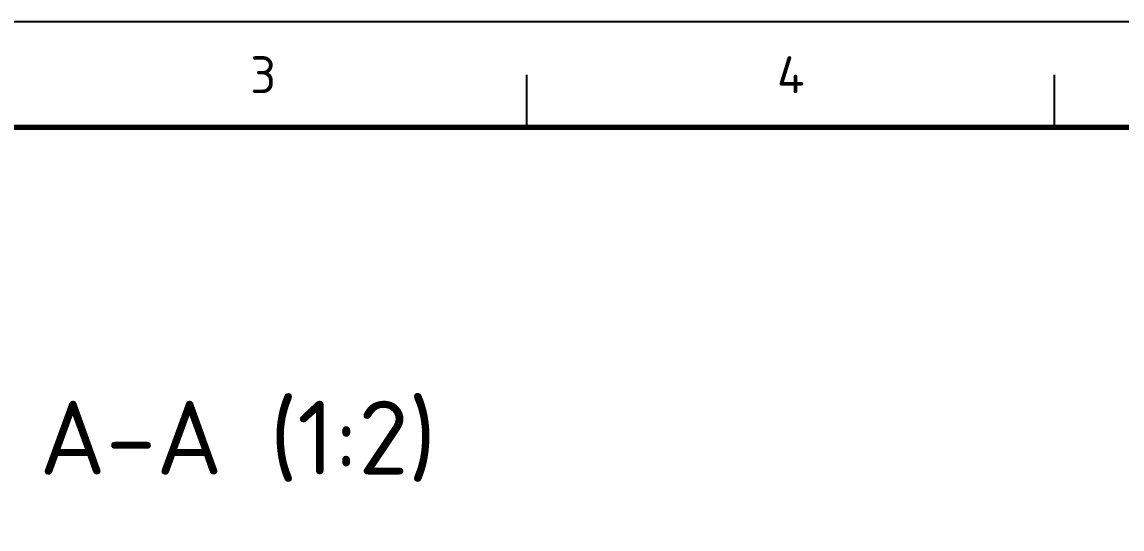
# Model space of a CAD drawing. Header units: millimetres. Extents: x 0 to 594, y 0 to 420.
# Drawn here: x 99.2 to 203.4, y 371.9 to 420 of the extents above; entities that cross this region are included whole.
import ezdxf
from ezdxf.enums import TextEntityAlignment as Align

# ---------------------------------------------------------------- set-up
doc = ezdxf.new("R2010")
doc.units = ezdxf.units.MM
for name, color, linetype, lineweight in [('06-TEXTO', 7, 'CONTINUOUS', 25), ('07-RECUADRO', 7, 'CONTINUOUS', 70), ('08-FINA', 5, 'CONTINUOUS', 25)]:
    doc.layers.add(name, color=color, linetype=linetype, lineweight=lineweight)
doc.styles.add('ISO3098', font='isocpeur.ttf')

msp = doc.modelspace()

# ---------------------------------------------------------------- linework, layer by layer
at = {"layer": '07-RECUADRO'}
msp.add_lwpolyline([(20, 10), (584, 10), (584, 410), (20, 410)], close=True, dxfattribs=at)
at = {"layer": '08-FINA'}
for p, q in [((147, 410), (147, 415)), ((197, 410), (197, 415))]:
    msp.add_line(p, q, dxfattribs=at)
msp.add_lwpolyline([(0, 0), (594, 0), (594, 420), (0, 420)], close=True, dxfattribs=at)

# ---------------------------------------------------------------- texts
at = {"layer": '06-TEXTO', "style": 'ISO3098'}
for s, height, p in [('3', 3.5, (122, 415)), ('4', 3.5, (172, 415)), ('A-A (1:2)', 7, (119.605, 380.575))]:
    msp.add_text(s, height=height, dxfattribs=at).set_placement(p, align=Align.MIDDLE_CENTER)

doc.saveas('drawing.dxf')
